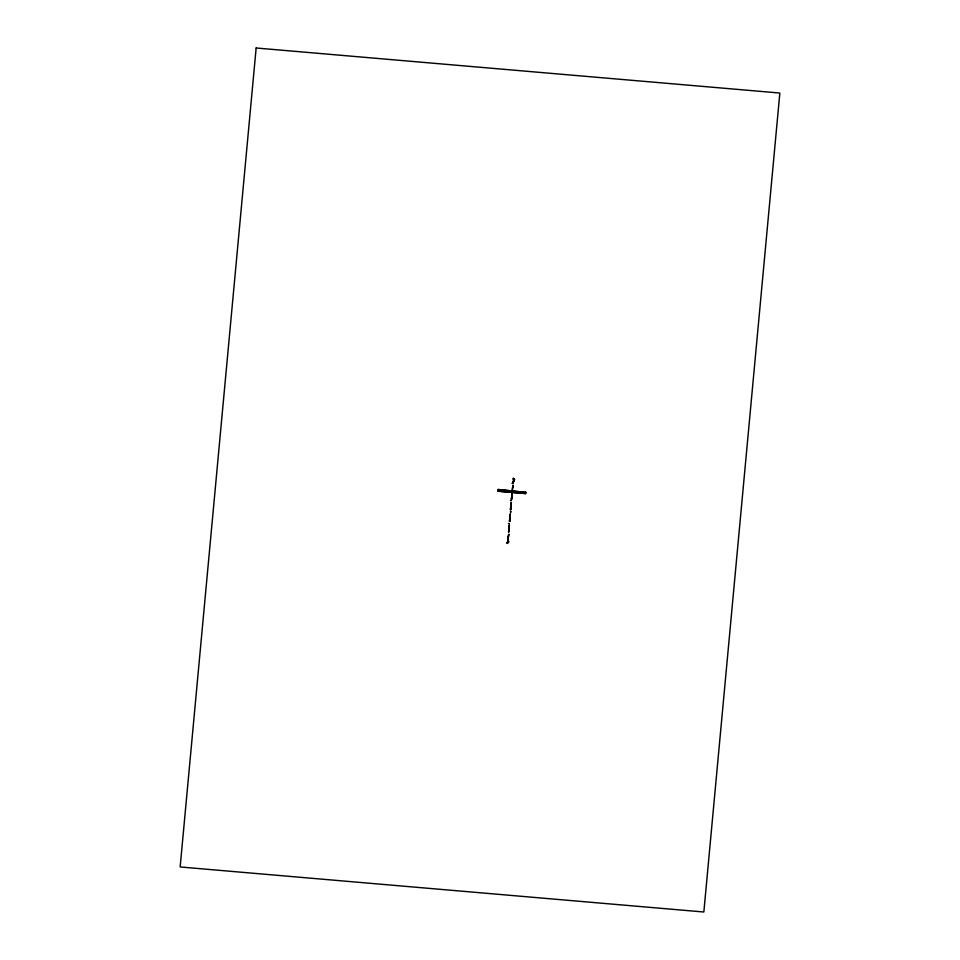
<?xml version="1.0" encoding="UTF-8"?>
<svg xmlns="http://www.w3.org/2000/svg" width="960" height="960" viewBox="0 0 960 960"><rect width="100%" height="100%" fill="white"/><g stroke="black" fill="none" stroke-linecap="round" stroke-linejoin="round"><path stroke-width="1.44" d="M509.064 529.728L509.052 528.936M511.92 496.8L512.076 495.384M509.952 518.784L509.76 517.704M511.8 494.916L511.812 495.672M509.844 516.54L509.844 517.452M510.828 505.512L510.444 509.868L511.056 503.004A5.94 5.724 1.7 0 1 511.14 503.592L511.164 503.916M510.936 507.684L510.936 506.88M498.024 491.196L525.6 493.56L498.024 491.196L498.156 489.504L525.708 492.408L498.156 489.504M508.092 540.348C507.816 539.784 510.36 543.612 507.84 541.416A6.036 4.704 6 0 0 508.056 540.876L508.056 540.864A5.94 4.62 6 0 0 508.152 541.392L508.068 539.04M507.876 541.296L508.296 535.812L508.14 538.656L508.116 537.936M508.164 541.392L508.2 538.824L508.284 539.7M508.116 538.248L508.572 535.836L508.356 536.856M509.316 526.428L509.196 526.008A5.94 5.544 7.2 0 0 509.112 525.432L509.004 528.648L509.196 527.94M509.136 526.32L509.196 526.104A6.036 5.64 7.2 0 1 509.388 525.456L508.584 532.092L509.088 528.552M509.736 521.256L510.348 514.152L509.736 521.256A5.928 5.928 21.9 0 1 509.664 520.644L509.652 520.608A6.036 6.036 21.9 0 1 509.46 521.232L510.072 514.128L510.096 515.46M511.104 503.796L511.128 503.688A6.036 5.82 1.7 0 1 511.332 503.028L510.756 506.28M511.428 499.092A5.94 4.968 3.6 0 0 511.596 498.588L511.62 498.564A6.036 5.052 3.6 0 0 511.692 499.116L511.992 493.14L511.428 499.092L511.92 496.524M525.6 493.56L525.732 491.88M513.036 483.36A6.036 2.148 4.6 0 0 513.18 483.168L513.108 483.12A5.94 2.112 4.6 0 0 513.288 483.408L513.336 480.864L513.492 481.62M512.784 485.508L512.316 489.96L513.06 485.532A5.928 3.72 4.2 0 0 512.892 485.904L512.868 485.916A6.036 3.78 4.2 0 0 512.784 485.508L512.832 486.348M513.06 485.532L512.616 487.572M513.336 481.8L513.612 480.888L513.108 482.82L513.396 481.8M510.156 516.6L510 517.428M508.728 529.992L508.884 529.152M510.636 507.444L510.888 506.532L510.72 509.892L511.332 503.028M509.676 518.724L510.036 517.728M508.464 537.516L508.332 538.152M511.128 505.32L510.936 506.34L511.056 503.004M509.46 521.232L509.712 519.924M509.388 525.456L509.148 526.692L509.112 525.432M511.608 497.22L511.788 496.344L511.704 499.116M512.916 486.78L512.796 487.272M508.668 531.84L508.752 531.228L508.812 531.852M513.276 483.516L512.04 483.336L513.24 482.52M513.624 479.784C515.844 480.12 513.636 477.12 513.864 479.784M513.924 479.76C513.864 478.764 513.108 476.94 512.94 479.292C513.336 480.36 515.28 478.968 514.104 480.936M512.244 490.476L513.384 490.596M508.488 534.384L509.424 534.444M509.388 534.9L508.512 534.864M510.54 500.256L511.26 500.268M511.308 500.748L510.504 500.652M508.512 523.44L509.364 523.5M509.352 523.704L508.56 523.656M510.444 511.812L511.248 511.884L510.456 511.932M508.872 528.564L508.944 527.7M506.808 542.892C508.656 545.004 507.828 540.432 506.808 542.856M256.152 48L180.156 866.964L703.848 912L779.844 93.036L256.152 48"/></g></svg>
